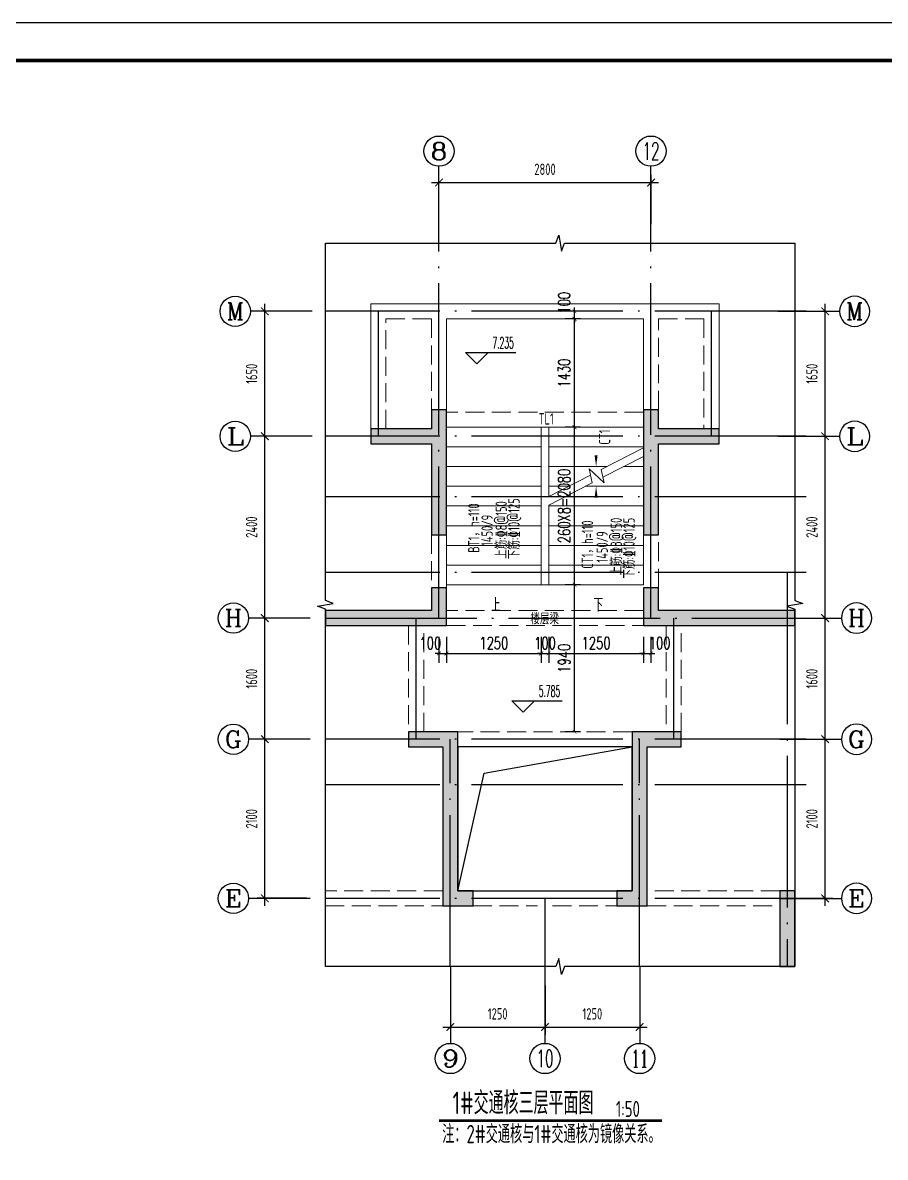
# Model space of a CAD drawing. Extents: x -668857 to 143095, y -247466 to 228182.
# Drawn here: x 13579 to 24970, y 211254 to 226233 of the extents above; entities that cross this region are included whole.
import ezdxf
from ezdxf.enums import TextEntityAlignment as Align

# ---------------------------------------------------------------- set-up
doc = ezdxf.new("R2010")
doc.units = 0
doc.header["$LTSCALE"] = 1000
doc.linetypes.add('DASH', pattern=[0.35, 0.25, -0.1])
doc.linetypes.add('DOTE', pattern=[2.42, 2, -0.2, 0.02, -0.2])
doc.layers.get('0').update_dxf_attribs({"linetype": 'CONTINUOUS'})
doc.layers.get('DEFPOINTS').update_dxf_attribs({"linetype": 'CONTINUOUS'})
for name, color, linetype in [('-TK', 7, 'CONTINUOUS'), ('A-AXIS_TEXT', 7, 'CONTINUOUS'), ('A-DOTE', 10, 'DOTE'), ('AXIS', 3, 'CONTINUOUS'), ('DIM_ELEV', 3, 'CONTINUOUS'), ('DIM_SYMB', 3, 'CONTINUOUS'), ('PUB_TEXT', 2, 'CONTINUOUS'), ('S-D洞口', 4, 'CONTINUOUS'), ('S-L主梁线', 4, 'DASH'), ('S-Q墙填充', 252, 'CONTINUOUS'), ('S-Q墙实线', 6, 'CONTINUOUS'), ('S-Y一般标注', 3, 'CONTINUOUS'), ('TEXT', 2, 'CONTINUOUS'), ('尺寸标注', 86, 'CONTINUOUS')]:
    doc.layers.add(name, color=color, linetype=linetype)
doc.layers.add('AXIS_TEXT', color=7, linetype='CONTINUOUS', lineweight=20)
doc.layers.add('STAIR', color=2, linetype='CONTINUOUS', lineweight=18)
doc.styles.add('_TCH_AXIS', font='COMPLEX', dxfattribs={"bigfont": 'GBCBIG'})
doc.styles.add('_TCH_DIM', font='SIMPLEX.shx', dxfattribs={"width": 0.7, "bigfont": 'GBCBIG.shx'})
doc.styles.add('_TCH_DIM_T3', font='SIMPLEX', dxfattribs={"width": 0.705882, "bigfont": 'GBCBIG'})
doc.styles.add('COMPLEX', font='COMPLEX')
doc.styles.add('TSSD_DIMENSION', font='Tssdeng.shx', dxfattribs={"width": 0.7, "bigfont": 'tssdchn.shx'})
doc.styles.add('TSSD_REIN', font='tssdeng.shx', dxfattribs={"width": 0.7, "height": 300, "bigfont": 'tssdchn.shx'})
doc.dimstyles.new('_TCH_ARCH&&50', dxfattribs={"dimtxt": 157.5, "dimasz": 50, "dimexe": 125, "dimexo": 150, "dimgap": 58.75, "dimtad": 1, "dimdec": 0, "dimzin": 0, "dimdsep": 46, "dimtxsty": '_TCH_DIM_T3', "dimblk": 'ARCHTICK', "dimcen": 0.09, "dimclrt": 7, "dimazin": 0, "dimtfac": 1, "dimtdec": 0, "dimtix": 1, "dimtmove": 2, "dimatfit": 3, "dimldrblk": 'ARCHTICK', "dimfxl": 0, "dimtolj": 1, "dimtzin": 0, "dimarcsym": 0})
doc.dimstyles.new('TSSD_100_100$0', dxfattribs={"dimtxt": 300, "dimasz": 80, "dimexe": 100, "dimexo": 250, "dimgap": 100, "dimtad": 1, "dimdec": 0, "dimzin": 0, "dimdsep": 46, "dimtxsty": 'TSSD_DIMENSION', "dimblk": 'ARCHTICK', "dimcen": 0, "dimdle": 100, "dimclrd": 3, "dimclre": 3, "dimclrt": 7, "dimadec": 0, "dimazin": 0, "dimtfac": 1, "dimtdec": 0, "dimtix": 1, "dimtmove": 2, "dimatfit": 3, "dimldrblk": 'ARCHTICK', "dimfxl": 0, "dimtolj": 1, "dimtzin": 0, "dimarcsym": 0})

# ---------------------------------------------------------------- blocks, each defined once
blk = doc.blocks.new('_ArchTick')
at = {"color": 0, "linetype": 'ByBlock', "const_width": 0.15}
blk.add_lwpolyline([(-0.5, -0.5), (0.5, 0.5)], dxfattribs=at)
blk = doc.blocks.new('*D327')
at = {"layer": 'DEFPOINTS', "color": 0}
for p in [(21776, 218273), (21876, 218273), (21876, 217906)]:
    blk.add_point(p, dxfattribs=at)
at = {"layer": '尺寸标注', "color": 0, "lineweight": -2}
for p, q in [((21776, 218123), (21776, 217781)), ((21876, 218123), (21876, 217781)), ((21776, 217906), (21726, 217906)), ((21776, 217906), (21876, 217906)), ((21876, 217906), (21926, 217906))]:
    blk.add_line(p, q, dxfattribs=at)
at = {"layer": '尺寸标注', "color": 0, "lineweight": -2, "xscale": 50, "yscale": 50, "zscale": 50}
blk.add_blockref('_ArchTick', (21776, 217906), dxfattribs=at)
at = {"layer": '尺寸标注', "color": 0, "lineweight": -2, "xscale": 50, "yscale": 50, "zscale": 50, "rotation": 180}
blk.add_blockref('_ArchTick', (21876, 217906), dxfattribs=at)
at = {"layer": '尺寸标注', "color": 7, "insert": (21990, 218043), "char_height": 157.5, "attachment_point": 5, "style": '_TCH_DIM_T3'}
blk.add_mtext('\\A1;100', dxfattribs=at)
blk = doc.blocks.new('*D328')
at = {"layer": 'DEFPOINTS', "color": 0}
for p in [(20526, 218273), (21776, 218273), (21776, 217906)]:
    blk.add_point(p, dxfattribs=at)
at = {"layer": '尺寸标注', "color": 0, "lineweight": -2}
for p, q in [((20526, 218123), (20526, 217781)), ((21776, 218123), (21776, 217781)), ((20526, 217906), (21776, 217906))]:
    blk.add_line(p, q, dxfattribs=at)
at = {"layer": '尺寸标注', "color": 0, "lineweight": -2, "xscale": 50, "yscale": 50, "zscale": 50, "rotation": 180}
blk.add_blockref('_ArchTick', (20526, 217906), dxfattribs=at)
at = {"layer": '尺寸标注', "color": 0, "lineweight": -2, "xscale": 50, "yscale": 50, "zscale": 50}
blk.add_blockref('_ArchTick', (21776, 217906), dxfattribs=at)
at = {"layer": '尺寸标注', "color": 7, "insert": (21151, 218043), "char_height": 157.5, "attachment_point": 5, "style": '_TCH_DIM_T3'}
blk.add_mtext('\\A1;1250', dxfattribs=at)
blk = doc.blocks.new('*D329')
at = {"layer": 'DEFPOINTS', "color": 0}
for p in [(20426, 218273), (20526, 218273), (20526, 217906)]:
    blk.add_point(p, dxfattribs=at)
at = {"layer": '尺寸标注', "color": 0, "lineweight": -2}
for p, q in [((20426, 218123), (20426, 217781)), ((20526, 218123), (20526, 217781)), ((20426, 217906), (20376, 217906)), ((20426, 217906), (20526, 217906)), ((20526, 217906), (20576, 217906))]:
    blk.add_line(p, q, dxfattribs=at)
at = {"layer": '尺寸标注', "color": 0, "lineweight": -2, "xscale": 50, "yscale": 50, "zscale": 50}
blk.add_blockref('_ArchTick', (20426, 217906), dxfattribs=at)
at = {"layer": '尺寸标注', "color": 0, "lineweight": -2, "xscale": 50, "yscale": 50, "zscale": 50, "rotation": 180}
blk.add_blockref('_ArchTick', (20526, 217906), dxfattribs=at)
at = {"layer": '尺寸标注', "color": 7, "insert": (20476, 218043), "char_height": 157.5, "attachment_point": 5, "style": '_TCH_DIM_T3'}
blk.add_mtext('\\A1;100', dxfattribs=at)
blk = doc.blocks.new('*D330')
at = {"layer": 'DEFPOINTS', "color": 0}
for p in [(19176, 218273), (20426, 218273), (20426, 217906)]:
    blk.add_point(p, dxfattribs=at)
at = {"layer": '尺寸标注', "color": 0, "lineweight": -2}
for p, q in [((19176, 218123), (19176, 217781)), ((20426, 218123), (20426, 217781)), ((19176, 217906), (20426, 217906))]:
    blk.add_line(p, q, dxfattribs=at)
at = {"layer": '尺寸标注', "color": 0, "lineweight": -2, "xscale": 50, "yscale": 50, "zscale": 50, "rotation": 180}
blk.add_blockref('_ArchTick', (19176, 217906), dxfattribs=at)
at = {"layer": '尺寸标注', "color": 0, "lineweight": -2, "xscale": 50, "yscale": 50, "zscale": 50}
blk.add_blockref('_ArchTick', (20426, 217906), dxfattribs=at)
at = {"layer": '尺寸标注', "color": 7, "insert": (19801, 218043), "char_height": 157.5, "attachment_point": 5, "style": '_TCH_DIM_T3'}
blk.add_mtext('\\A1;1250', dxfattribs=at)
blk = doc.blocks.new('*D331')
at = {"layer": 'DEFPOINTS', "color": 0}
for p in [(19076, 218273), (19176, 218273), (19176, 217906)]:
    blk.add_point(p, dxfattribs=at)
at = {"layer": '尺寸标注', "color": 0, "lineweight": -2}
for p, q in [((19076, 218123), (19076, 217781)), ((19176, 218123), (19176, 217781)), ((19076, 217906), (19026, 217906)), ((19076, 217906), (19176, 217906)), ((19176, 217906), (19226, 217906))]:
    blk.add_line(p, q, dxfattribs=at)
at = {"layer": '尺寸标注', "color": 0, "lineweight": -2, "xscale": 50, "yscale": 50, "zscale": 50}
blk.add_blockref('_ArchTick', (19076, 217906), dxfattribs=at)
at = {"layer": '尺寸标注', "color": 0, "lineweight": -2, "xscale": 50, "yscale": 50, "zscale": 50, "rotation": 180}
blk.add_blockref('_ArchTick', (19176, 217906), dxfattribs=at)
at = {"layer": '尺寸标注', "color": 7, "insert": (18962, 218043), "char_height": 157.5, "attachment_point": 5, "style": '_TCH_DIM_T3'}
blk.add_mtext('\\A1;100', dxfattribs=at)
blk = doc.blocks.new('*D332')
at = {"layer": 'DEFPOINTS', "color": 0}
for p in [(20866, 222423), (21095, 222423), (21095, 222323)]:
    blk.add_point(p, dxfattribs=at)
at = {"layer": '尺寸标注', "color": 0, "lineweight": -2}
for p, q in [((20866, 222423), (20866, 222473)), ((20945, 222423), (20741, 222423)), ((20945, 222323), (20741, 222323)), ((20866, 222323), (20866, 222423)), ((20866, 222323), (20866, 222273))]:
    blk.add_line(p, q, dxfattribs=at)
at = {"layer": '尺寸标注', "color": 0, "lineweight": -2, "xscale": 50, "yscale": 50, "zscale": 50}
for p, rotation in [((20866, 222423), 270), ((20866, 222323), 90)]:
    blk.add_blockref('_ArchTick', p, dxfattribs=dict(at, rotation=rotation))
at = {"layer": '尺寸标注', "color": 7, "insert": (20729, 222536), "char_height": 157.5, "attachment_point": 5, "rotation": 90, "style": '_TCH_DIM_T3'}
blk.add_mtext('\\A1;100', dxfattribs=at)
blk = doc.blocks.new('*D333')
at = {"layer": 'DEFPOINTS', "color": 0}
for p in [(20866, 222323), (21095, 222323), (21095, 220893)]:
    blk.add_point(p, dxfattribs=at)
at = {"layer": '尺寸标注', "color": 0, "lineweight": -2}
for p, q in [((20945, 222323), (20741, 222323)), ((20866, 220893), (20866, 222323)), ((20945, 220893), (20741, 220893))]:
    blk.add_line(p, q, dxfattribs=at)
at = {"layer": '尺寸标注', "color": 0, "lineweight": -2, "xscale": 50, "yscale": 50, "zscale": 50}
for p, rotation in [((20866, 222323), 90), ((20866, 220893), 270)]:
    blk.add_blockref('_ArchTick', p, dxfattribs=dict(at, rotation=rotation))
at = {"layer": '尺寸标注', "color": 7, "insert": (20729, 221608), "char_height": 157.5, "attachment_point": 5, "rotation": 90, "style": '_TCH_DIM_T3'}
blk.add_mtext('\\A1;1430', dxfattribs=at)
blk = doc.blocks.new('*D334')
at = {"layer": 'DEFPOINTS', "color": 0}
for p in [(20866, 220893), (21095, 220893), (21095, 218813)]:
    blk.add_point(p, dxfattribs=at)
at = {"layer": '尺寸标注', "color": 0, "lineweight": -2}
for p, q in [((20945, 220893), (20741, 220893)), ((20866, 218813), (20866, 220893)), ((20945, 218813), (20741, 218813))]:
    blk.add_line(p, q, dxfattribs=at)
at = {"layer": '尺寸标注', "color": 0, "lineweight": -2, "xscale": 50, "yscale": 50, "zscale": 50}
for p, rotation in [((20866, 220893), 90), ((20866, 218813), 270)]:
    blk.add_blockref('_ArchTick', p, dxfattribs=dict(at, rotation=rotation))
at = {"layer": '尺寸标注', "color": 7, "insert": (20729, 219853), "char_height": 157.5, "attachment_point": 5, "rotation": 90, "style": '_TCH_DIM_T3'}
blk.add_mtext('\\A1;260X8=2080', dxfattribs=at)
blk = doc.blocks.new('*D335')
at = {"layer": 'DEFPOINTS', "color": 0}
for p in [(20866, 218813), (21095, 218813), (21095, 216873)]:
    blk.add_point(p, dxfattribs=at)
at = {"layer": '尺寸标注', "color": 0, "lineweight": -2}
for p, q in [((20945, 218813), (20741, 218813)), ((20866, 216873), (20866, 218813)), ((20945, 216873), (20741, 216873))]:
    blk.add_line(p, q, dxfattribs=at)
at = {"layer": '尺寸标注', "color": 0, "lineweight": -2, "xscale": 50, "yscale": 50, "zscale": 50}
for p, rotation in [((20866, 218813), 90), ((20866, 216873), 270)]:
    blk.add_blockref('_ArchTick', p, dxfattribs=dict(at, rotation=rotation))
at = {"layer": '尺寸标注', "color": 7, "insert": (20729, 217843), "char_height": 157.5, "attachment_point": 5, "rotation": 90, "style": '_TCH_DIM_T3'}
blk.add_mtext('\\A1;1940', dxfattribs=at)
blk = doc.blocks.new('20210810.16290393')
at = {"layer": 'STAIR'}
for p, q in [((2600, 3510), (0, 3510)), ((0, 3510), (0, 2080)), ((2600, 2080), (2600, 3510)), ((0, 0), (0, 2080)), ((0, 2080), (1250, 2080)), ((0, 2080), (2600, 2080)), ((1250, 0), (1250, 2080)), ((1250, 0), (1250, 2080)), ((2600, 2080), (1350, 2080)), ((1350, 2080), (1350, 1165)), ((1350, 2080), (1350, 1165)), ((2600, 2080), (2600, 1807)), ((0, 1820), (1250, 1820)), ((2600, 1820), (1350, 1820)), ((2600, 1807), (2044, 1522)), ((2600, 1695), (2066, 1420)), ((2600, 1695), (2600, 0)), ((0, 1560), (1250, 1560)), ((2119, 1560), (1350, 1560)), ((2082, 1347), (1884, 1530)), ((1884, 1530), (1924, 1347)), ((2044, 1522), (2082, 1347)), ((2600, 1560), (2338, 1560)), ((1902, 1449), (1350, 1165)), ((0, 1300), (1250, 1300)), ((1924, 1347), (1350, 1053)), ((1612, 1300), (1350, 1300)), ((2600, 1300), (1831, 1300)), ((1350, 1053), (1350, 0)), ((1350, 1053), (1350, 0)), ((0, 1040), (1250, 1040)), ((2600, 1040), (1350, 1040)), ((0, 780), (1250, 780)), ((2600, 780), (1350, 780)), ((0, 520), (1250, 520)), ((2600, 520), (1350, 520)), ((0, 260), (1250, 260)), ((2600, 260), (1350, 260)), ((2600, 0), (0, 0))]:
    blk.add_line(p, q, dxfattribs=at)
blk = doc.blocks.new('A1')
blk.add_lwpolyline([(0, 59400), (0, 0), (84100, 0), (84100, 59400)], close=True)
at = {"const_width": 100}
blk.add_lwpolyline([(2500, 58400), (2500, 1000), (83100, 1000), (83100, 58400)], close=True, dxfattribs=at)
blk = doc.blocks.new('*D298')
at = {"layer": 'DEFPOINTS', "color": 0}
for p in [(547252, 151814), (544452, 151014), (547252, 151014)]:
    blk.add_point(p, dxfattribs=at)
at = {"layer": 'S-Y一般标注', "color": 0, "lineweight": -2}
for p, q in [((544452, 151264), (544452, 151914)), ((547252, 151264), (547252, 151914)), ((544352, 151814), (547352, 151814))]:
    blk.add_line(p, q, dxfattribs=at)
at = {"layer": 'S-Y一般标注', "color": 0, "lineweight": -2, "xscale": 100, "yscale": 100, "zscale": 100, "rotation": 180}
blk.add_blockref('_ArchTick', (544452, 151814), dxfattribs=at)
at = {"layer": 'S-Y一般标注', "color": 0, "lineweight": -2, "xscale": 100, "yscale": 100, "zscale": 100}
blk.add_blockref('_ArchTick', (547252, 151814), dxfattribs=at)
at = {"layer": 'S-Y一般标注', "color": 7, "insert": (545852, 151989), "char_height": 150, "attachment_point": 5, "style": 'TSSD_DIMENSION'}
blk.add_mtext('\\A1;2800', dxfattribs=at)
blk = doc.blocks.new('ArchTick')
at = {"color": 0, "linetype": 'ByBlock', "lineweight": -2, "const_width": 0.075}
blk.add_lwpolyline([(-0.25, -0.25), (0.25, 0.25)], dxfattribs=at)
blk = doc.blocks.new('*D299')
at = {"layer": 'DEFPOINTS', "color": 0}
for p in [(542152, 144464), (542952, 144464), (542952, 142364)]:
    blk.add_point(p, dxfattribs=at)
at = {"layer": 'S-Y一般标注', "color": 0, "lineweight": -2}
for p, q in [((542152, 142264), (542152, 144564)), ((542702, 144464), (542052, 144464)), ((542702, 142364), (542052, 142364))]:
    blk.add_line(p, q, dxfattribs=at)
at = {"layer": 'S-Y一般标注', "color": 0, "lineweight": -2, "xscale": 100, "yscale": 100, "zscale": 100}
for p, rotation in [((542152, 144464), 90), ((542152, 142364), 270)]:
    blk.add_blockref('_ArchTick', p, dxfattribs=dict(at, rotation=rotation))
at = {"layer": 'S-Y一般标注', "color": 7, "insert": (541977, 143414), "char_height": 150, "attachment_point": 5, "rotation": 90, "style": 'TSSD_DIMENSION'}
blk.add_mtext('\\A1;2100', dxfattribs=at)
blk = doc.blocks.new('*D300')
at = {"layer": 'DEFPOINTS', "color": 0}
for p in [(542152, 146064), (542952, 146064), (542952, 144464)]:
    blk.add_point(p, dxfattribs=at)
at = {"layer": 'S-Y一般标注', "color": 0, "lineweight": -2}
for p, q in [((542702, 146064), (542052, 146064)), ((542152, 144364), (542152, 146164)), ((542702, 144464), (542052, 144464))]:
    blk.add_line(p, q, dxfattribs=at)
at = {"layer": 'S-Y一般标注', "color": 0, "lineweight": -2, "xscale": 100, "yscale": 100, "zscale": 100}
for p, rotation in [((542152, 146064), 90), ((542152, 144464), 270)]:
    blk.add_blockref('_ArchTick', p, dxfattribs=dict(at, rotation=rotation))
at = {"layer": 'S-Y一般标注', "color": 7, "insert": (541977, 145264), "char_height": 150, "attachment_point": 5, "rotation": 90, "style": 'TSSD_DIMENSION'}
blk.add_mtext('\\A1;1600', dxfattribs=at)
blk = doc.blocks.new('*D301')
at = {"layer": 'DEFPOINTS', "color": 0}
for p in [(542152, 148464), (542952, 148464), (542952, 146064)]:
    blk.add_point(p, dxfattribs=at)
at = {"layer": 'S-Y一般标注', "color": 0, "lineweight": -2}
for p, q in [((542702, 148464), (542052, 148464)), ((542152, 145964), (542152, 148564)), ((542702, 146064), (542052, 146064))]:
    blk.add_line(p, q, dxfattribs=at)
at = {"layer": 'S-Y一般标注', "color": 0, "lineweight": -2, "xscale": 100, "yscale": 100, "zscale": 100}
for p, rotation in [((542152, 148464), 90), ((542152, 146064), 270)]:
    blk.add_blockref('_ArchTick', p, dxfattribs=dict(at, rotation=rotation))
at = {"layer": 'S-Y一般标注', "color": 7, "insert": (541977, 147264), "char_height": 150, "attachment_point": 5, "rotation": 90, "style": 'TSSD_DIMENSION'}
blk.add_mtext('\\A1;2400', dxfattribs=at)
blk = doc.blocks.new('*D302')
at = {"layer": 'DEFPOINTS', "color": 0}
for p in [(544602, 141464), (545852, 141464), (545852, 140664)]:
    blk.add_point(p, dxfattribs=at)
at = {"layer": 'S-Y一般标注', "color": 0, "lineweight": -2}
for p, q in [((544602, 141214), (544602, 140564)), ((545852, 141214), (545852, 140564)), ((544502, 140664), (545952, 140664))]:
    blk.add_line(p, q, dxfattribs=at)
at = {"layer": 'S-Y一般标注', "color": 0, "lineweight": -2, "xscale": 100, "yscale": 100, "zscale": 100, "rotation": 180}
blk.add_blockref('_ArchTick', (544602, 140664), dxfattribs=at)
at = {"layer": 'S-Y一般标注', "color": 0, "lineweight": -2, "xscale": 100, "yscale": 100, "zscale": 100}
blk.add_blockref('_ArchTick', (545852, 140664), dxfattribs=at)
at = {"layer": 'S-Y一般标注', "color": 7, "insert": (545227, 140839), "char_height": 150, "attachment_point": 5, "style": 'TSSD_DIMENSION'}
blk.add_mtext('\\A1;1250', dxfattribs=at)
blk = doc.blocks.new('*D303')
at = {"layer": 'DEFPOINTS', "color": 0}
for p in [(542152, 150114), (542952, 150114), (542952, 148464)]:
    blk.add_point(p, dxfattribs=at)
at = {"layer": 'S-Y一般标注', "color": 0, "lineweight": -2}
for p, q in [((542702, 150114), (542052, 150114)), ((542152, 148364), (542152, 150214)), ((542702, 148464), (542052, 148464))]:
    blk.add_line(p, q, dxfattribs=at)
at = {"layer": 'S-Y一般标注', "color": 0, "lineweight": -2, "xscale": 100, "yscale": 100, "zscale": 100}
for p, rotation in [((542152, 150114), 90), ((542152, 148464), 270)]:
    blk.add_blockref('_ArchTick', p, dxfattribs=dict(at, rotation=rotation))
at = {"layer": 'S-Y一般标注', "color": 7, "insert": (541977, 149289), "char_height": 150, "attachment_point": 5, "rotation": 90, "style": 'TSSD_DIMENSION'}
blk.add_mtext('\\A1;1650', dxfattribs=at)
blk = doc.blocks.new('*D304')
at = {"layer": 'DEFPOINTS', "color": 0}
for p in [(545852, 141464), (547102, 141464), (547102, 140664)]:
    blk.add_point(p, dxfattribs=at)
at = {"layer": 'S-Y一般标注', "color": 0, "lineweight": -2}
for p, q in [((545852, 141214), (545852, 140564)), ((547102, 141214), (547102, 140564)), ((545752, 140664), (547202, 140664))]:
    blk.add_line(p, q, dxfattribs=at)
at = {"layer": 'S-Y一般标注', "color": 0, "lineweight": -2, "xscale": 100, "yscale": 100, "zscale": 100, "rotation": 180}
blk.add_blockref('_ArchTick', (545852, 140664), dxfattribs=at)
at = {"layer": 'S-Y一般标注', "color": 0, "lineweight": -2, "xscale": 100, "yscale": 100, "zscale": 100}
blk.add_blockref('_ArchTick', (547102, 140664), dxfattribs=at)
at = {"layer": 'S-Y一般标注', "color": 7, "insert": (546477, 140839), "char_height": 150, "attachment_point": 5, "style": 'TSSD_DIMENSION'}
blk.add_mtext('\\A1;1250', dxfattribs=at)
blk = doc.blocks.new('_AXISO')
blk.add_circle((0, 0), 0.5)
at = {"layer": 'A-AXIS_TEXT', "style": 'COMPLEX', "width": 1.041667}
blk.add_attdef('A', text='', height=0.56, dxfattribs=at).set_placement((-0.25, -0.28), (0.25, -0.28), align=Align.FIT)
blk = doc.blocks.new('*D306')
at = {"layer": 'DEFPOINTS', "color": 0}
for p in [(548751, 144464), (549551, 144464), (548751, 142364)]:
    blk.add_point(p, dxfattribs=at)
at = {"layer": 'S-Y一般标注', "color": 0, "lineweight": -2}
for p, q in [((549551, 142264), (549551, 144564)), ((549001, 144464), (549651, 144464)), ((549001, 142364), (549651, 142364))]:
    blk.add_line(p, q, dxfattribs=at)
at = {"layer": 'S-Y一般标注', "color": 0, "lineweight": -2, "xscale": 100, "yscale": 100, "zscale": 100}
for p, rotation in [((549551, 144464), 90), ((549551, 142364), 270)]:
    blk.add_blockref('_ArchTick', p, dxfattribs=dict(at, rotation=rotation))
at = {"layer": 'S-Y一般标注', "color": 7, "insert": (549376, 143414), "char_height": 150, "attachment_point": 5, "rotation": 90, "style": 'TSSD_DIMENSION'}
blk.add_mtext('\\A1;2100', dxfattribs=at)
blk = doc.blocks.new('*D307')
at = {"layer": 'DEFPOINTS', "color": 0}
for p in [(548751, 146064), (549551, 146064), (548751, 144464)]:
    blk.add_point(p, dxfattribs=at)
at = {"layer": 'S-Y一般标注', "color": 0, "lineweight": -2}
for p, q in [((549001, 146064), (549651, 146064)), ((549551, 144364), (549551, 146164)), ((549001, 144464), (549651, 144464))]:
    blk.add_line(p, q, dxfattribs=at)
at = {"layer": 'S-Y一般标注', "color": 0, "lineweight": -2, "xscale": 100, "yscale": 100, "zscale": 100}
for p, rotation in [((549551, 146064), 90), ((549551, 144464), 270)]:
    blk.add_blockref('_ArchTick', p, dxfattribs=dict(at, rotation=rotation))
at = {"layer": 'S-Y一般标注', "color": 7, "insert": (549376, 145264), "char_height": 150, "attachment_point": 5, "rotation": 90, "style": 'TSSD_DIMENSION'}
blk.add_mtext('\\A1;1600', dxfattribs=at)
blk = doc.blocks.new('*D308')
at = {"layer": 'DEFPOINTS', "color": 0}
for p in [(548751, 148464), (549551, 148464), (548751, 146064)]:
    blk.add_point(p, dxfattribs=at)
at = {"layer": 'S-Y一般标注', "color": 0, "lineweight": -2}
for p, q in [((549001, 148464), (549651, 148464)), ((549551, 145964), (549551, 148564)), ((549001, 146064), (549651, 146064))]:
    blk.add_line(p, q, dxfattribs=at)
at = {"layer": 'S-Y一般标注', "color": 0, "lineweight": -2, "xscale": 100, "yscale": 100, "zscale": 100}
for p, rotation in [((549551, 148464), 90), ((549551, 146064), 270)]:
    blk.add_blockref('_ArchTick', p, dxfattribs=dict(at, rotation=rotation))
at = {"layer": 'S-Y一般标注', "color": 7, "insert": (549376, 147264), "char_height": 150, "attachment_point": 5, "rotation": 90, "style": 'TSSD_DIMENSION'}
blk.add_mtext('\\A1;2400', dxfattribs=at)
blk = doc.blocks.new('*D305')
at = {"layer": 'DEFPOINTS', "color": 0}
for p in [(548751, 150114), (549551, 150114), (548751, 148464)]:
    blk.add_point(p, dxfattribs=at)
at = {"layer": 'S-Y一般标注', "color": 0, "lineweight": -2}
for p, q in [((549001, 150114), (549651, 150114)), ((549551, 148364), (549551, 150214)), ((549001, 148464), (549651, 148464))]:
    blk.add_line(p, q, dxfattribs=at)
at = {"layer": 'S-Y一般标注', "color": 0, "lineweight": -2, "xscale": 100, "yscale": 100, "zscale": 100}
for p, rotation in [((549551, 150114), 90), ((549551, 148464), 270)]:
    blk.add_blockref('_ArchTick', p, dxfattribs=dict(at, rotation=rotation))
at = {"layer": 'S-Y一般标注', "color": 7, "insert": (549376, 149289), "char_height": 150, "attachment_point": 5, "rotation": 90, "style": 'TSSD_DIMENSION'}
blk.add_mtext('\\A1;1650', dxfattribs=at)
blk = doc.blocks.new('20210810.17493656')
at = {"layer": 'AXIS'}
for p, q in [((2914.6, 10964.4), (2914.6, 11979)), ((5714.6, 10964.4), (5714.6, 11979)), ((1239.6, 10064.4), (425, 10064.4)), ((7389, 10064.4), (8203.6, 10064.4)), ((1239.6, 8414.4), (425, 8414.4)), ((7389, 8414.4), (8203.6, 8414.4)), ((1214.6, 6014.6), (400, 6014.6)), ((7414, 6014.6), (8228.6, 6014.6)), ((1214.6, 4414.4), (400, 4414.4)), ((7414, 4414.4), (8228.6, 4414.4)), ((1214.6, 2314.4), (400, 2314.4)), ((7414, 2314.4), (8228.6, 2314.4)), ((3065.1, 1414.6), (3065.1, 400)), ((4314.6, 1414.6), (4314.6, 400)), ((5565.1, 1414.6), (5565.1, 400))]:
    blk.add_line(p, q, dxfattribs=at)
ref = blk.add_blockref('_AXISO', (2914.6, 12179), dxfattribs=dict(at, xscale=400, yscale=400, zscale=400))
ref.add_attrib('A', '8', dxfattribs={"layer": 'AXIS_TEXT', "height": 226.3, "style": '_TCH_AXIS', "width": 1.5}).set_placement((2801.5, 12065.8), (3027.8, 12065.8), align=Align.FIT)
ref = blk.add_blockref('_AXISO', (5714.6, 12179), dxfattribs=dict(at, xscale=400, yscale=400, zscale=400))
ref.add_attrib('A', '12', dxfattribs={"layer": 'AXIS_TEXT', "height": 226.27, "style": '_TCH_AXIS', "width": 0.724138}).set_placement((5601.5, 12065.8), (5827.8, 12065.8), align=Align.FIT)
ref = blk.add_blockref('_AXISO', (225, 10064.4), dxfattribs=dict(at, xscale=400, yscale=400, zscale=400))
ref.add_attrib('A', 'M', dxfattribs={"layer": 'AXIS_TEXT', "height": 226.3, "style": '_TCH_AXIS'}).set_placement((111.9, 9951.2), (338.1, 9951.2), align=Align.FIT)
ref = blk.add_blockref('_AXISO', (8403.6, 10064.4), dxfattribs=dict(at, xscale=-400, yscale=400, zscale=400))
ref.add_attrib('A', 'M', dxfattribs={"layer": 'AXIS_TEXT', "height": 226.3, "style": '_TCH_AXIS'}).set_placement((8290.4, 9951.2), (8516.7, 9951.2), align=Align.FIT)
ref = blk.add_blockref('_AXISO', (225, 8414.4), dxfattribs=dict(at, xscale=400, yscale=400, zscale=400))
ref.add_attrib('A', 'L', dxfattribs={"layer": 'AXIS_TEXT', "height": 226.3, "style": '_TCH_AXIS', "width": 1.4}).set_placement((111.9, 8301.2), (338.1, 8301.2), align=Align.FIT)
ref = blk.add_blockref('_AXISO', (8403.6, 8414.4), dxfattribs=dict(at, xscale=-400, yscale=400, zscale=400))
ref.add_attrib('A', 'L', dxfattribs={"layer": 'AXIS_TEXT', "height": 226.3, "style": '_TCH_AXIS', "width": 1.4}).set_placement((8290.4, 8301.2), (8516.7, 8301.2), align=Align.FIT)
ref = blk.add_blockref('_AXISO', (200, 6014.6), dxfattribs=dict(at, xscale=400, yscale=400, zscale=400))
ref.add_attrib('A', 'H', dxfattribs={"layer": 'AXIS_TEXT', "height": 226.3, "style": '_TCH_AXIS', "width": 1.05}).set_placement((86.9, 5901.5), (313.1, 5901.5), align=Align.FIT)
ref = blk.add_blockref('_AXISO', (8428.6, 6014.6), dxfattribs=dict(at, xscale=-400, yscale=400, zscale=400))
ref.add_attrib('A', 'H', dxfattribs={"layer": 'AXIS_TEXT', "height": 226.3, "style": '_TCH_AXIS', "width": 1.05}).set_placement((8315.4, 5901.5), (8541.7, 5901.5), align=Align.FIT)
ref = blk.add_blockref('_AXISO', (200, 4414.4), dxfattribs=dict(at, xscale=400, yscale=400, zscale=400))
ref.add_attrib('A', 'G', dxfattribs={"layer": 'AXIS_TEXT', "height": 226.3, "style": '_TCH_AXIS', "width": 1.166667}).set_placement((86.9, 4301.2), (313.1, 4301.2), align=Align.FIT)
ref = blk.add_blockref('_AXISO', (8428.6, 4414.4), dxfattribs=dict(at, xscale=-400, yscale=400, zscale=400))
ref.add_attrib('A', 'G', dxfattribs={"layer": 'AXIS_TEXT', "height": 226.3, "style": '_TCH_AXIS', "width": 1.166667}).set_placement((8315.4, 4301.2), (8541.7, 4301.2), align=Align.FIT)
ref = blk.add_blockref('_AXISO', (200, 2314.4), dxfattribs=dict(at, xscale=400, yscale=400, zscale=400))
ref.add_attrib('A', 'E', dxfattribs={"layer": 'AXIS_TEXT', "height": 226.3, "style": '_TCH_AXIS', "width": 1.3125}).set_placement((86.9, 2201.2), (313.1, 2201.2), align=Align.FIT)
ref = blk.add_blockref('_AXISO', (8428.6, 2314.4), dxfattribs=dict(at, xscale=-400, yscale=400, zscale=400))
ref.add_attrib('A', 'E', dxfattribs={"layer": 'AXIS_TEXT', "height": 226.3, "style": '_TCH_AXIS', "width": 1.3125}).set_placement((8315.4, 2201.2), (8541.7, 2201.2), align=Align.FIT)
ref = blk.add_blockref('_AXISO', (3065.1, 200), dxfattribs=dict(at, xscale=400, yscale=400, zscale=400))
ref.add_attrib('A', '9', dxfattribs={"layer": 'AXIS_TEXT', "height": 226.3, "style": '_TCH_AXIS', "width": 1.5}).set_placement((2952, 86.9), (3178.2, 86.9), align=Align.FIT)
ref = blk.add_blockref('_AXISO', (4314.6, 200), dxfattribs=dict(at, xscale=400, yscale=400, zscale=400))
ref.add_attrib('A', '10', dxfattribs={"layer": 'AXIS_TEXT', "height": 226.27, "style": '_TCH_AXIS', "width": 0.724138}).set_placement((4201.5, 86.9), (4427.8, 86.9), align=Align.FIT)
ref = blk.add_blockref('_AXISO', (5565.1, 200), dxfattribs=dict(at, xscale=400, yscale=400, zscale=400))
ref.add_attrib('A', '11', dxfattribs={"layer": 'AXIS_TEXT', "height": 226.27, "style": '_TCH_AXIS', "width": 0.875}).set_placement((5452, 86.9), (5678.2, 86.9), align=Align.FIT)
at = {"layer": 'S-Y一般标注'}
for base, p1, p2, picture, middle in [((5714.6, 11764.4), (2914.6, 10964.4), (5714.6, 10964.4), '*D298', (4314.6, 11939.4)), ((4314.6, 614.6), (3064.6, 1414.6), (4314.6, 1414.6), '*D302', (3689.6, 789.6)), ((5564.6, 614.6), (4314.6, 1414.6), (5564.6, 1414.6), '*D304', (4939.6, 789.6))]:
    dim = blk.add_linear_dim(base=base, p1=p1, p2=p2, dimstyle='TSSD_100_100$0', override={"dimtxt": 150, "dimtxsty": 'TSSD_DIMENSION', "dimldrblk": 'ArchTick'}, dxfattribs=at)
    dim.commit()
    dim.dimension.update_dxf_attribs({"geometry": picture, "text_midpoint": middle, "insert": (-541537, -140049.3)})
for base, p1, p2, picture, middle in [((614.6, 10064.4), (1414.6, 8414.4), (1414.6, 10064.4), '*D303', (439.6, 9239.4)), ((8014, 10064.4), (7214, 8414.4), (7214, 10064.4), '*D305', (7839, 9239.4)), ((614.6, 8414.4), (1414.6, 6014.6), (1414.6, 8414.4), '*D301', (439.6, 7214.5)), ((8014, 8414.4), (7214, 6014.6), (7214, 8414.4), '*D308', (7839, 7214.5)), ((614.6, 6014.6), (1414.6, 4414.4), (1414.6, 6014.6), '*D300', (439.6, 5214.5)), ((8014, 6014.6), (7214, 4414.4), (7214, 6014.6), '*D307', (7839, 5214.5)), ((614.6, 4414.4), (1414.6, 2314.4), (1414.6, 4414.4), '*D299', (439.6, 3364.4)), ((8014, 4414.4), (7214, 2314.4), (7214, 4414.4), '*D306', (7839, 3364.4))]:
    dim = blk.add_linear_dim(base=base, p1=p1, p2=p2, angle=90, dimstyle='TSSD_100_100$0', override={"dimtxt": 150, "dimtxsty": 'TSSD_DIMENSION', "dimldrblk": 'ArchTick'}, dxfattribs=at)
    dim.commit()
    dim.dimension.update_dxf_attribs({"geometry": picture, "text_midpoint": middle, "insert": (-541537, -140049.3)})

msp = doc.modelspace()

# ---------------------------------------------------------------- hatches: boundary and pattern name
at = {"layer": 'S-Q墙填充'}
h = msp.add_hatch(color=252, dxfattribs=at)
h.dxf.hatch_style = 1
h.paths.add_polyline_path([(19176.02, 220772.55), (19176.02, 221122.55), (18976.02, 221122.55), (18976.02, 220872.55), (18175.9, 220872.55), (18175.9, 220672.55), (18976.02, 220672.55), (18976.02, 219472.55), (19176.02, 219472.55)])
h = msp.add_hatch(color=252, dxfattribs=at)
h.dxf.hatch_style = 1
h.paths.add_polyline_path([(21776.02, 220772.55), (21776.02, 219472.55), (21976.02, 219472.55), (21976.02, 220672.55), (22775.63, 220672.55), (22775.63, 220872.55), (21976.02, 220872.55), (21976.02, 221122.55), (21776.02, 221122.55)])
h = msp.add_hatch(color=252, dxfattribs=at)
h.dxf.hatch_style = 1
h.paths.add_polyline_path([(19176.02, 218272.82), (19176.02, 218772.82), (18976.02, 218772.82), (18976.02, 218472.82), (18775.95, 218472.82), (17576.02, 218472.82), (17576.02, 218272.82), (18775.95, 218272.82)])
h = msp.add_hatch(color=252, dxfattribs=at)
h.dxf.hatch_style = 1
h.paths.add_polyline_path([(21976.02, 218472.82), (21976.02, 218772.82), (21776.02, 218772.82), (21776.02, 218272.82), (22175.9, 218272.82), (23776.02, 218272.82), (23776.02, 218472.82), (22175.9, 218472.82)])
h = msp.add_hatch(color=252, dxfattribs=at)
h.dxf.hatch_style = 1
h.paths.add_polyline_path([(19326.02, 216872.55), (18675.95, 216872.55), (18675.95, 216672.55), (19126.02, 216672.55), (19126.02, 214572.55), (19526.02, 214572.55), (19526.02, 214772.55), (19326.02, 214772.55)])
h = msp.add_hatch(color=252, dxfattribs=at)
h.dxf.hatch_style = 1
h.paths.add_polyline_path([(21626.02, 214772.55), (21426.02, 214772.55), (21426.02, 214572.55), (21826.02, 214572.55), (21826.02, 216672.55), (22275.9, 216672.55), (22275.9, 216872.55), (21626.02, 216872.55)])
h = msp.add_hatch(color=252, dxfattribs=at)
h.dxf.hatch_style = 1
h.paths.add_polyline_path([(23776.02, 213772.81), (23776.01, 214772.55), (23576.01, 214772.55), (23576.02, 213772.81)])

# ---------------------------------------------------------------- linework, layer by layer
at = {"layer": 'A-DOTE'}
for p, q in [((19076.02, 218372.82), (19076.02, 223322.55)), ((21876.02, 218372.82), (21876.02, 223322.55)), ((23926.03, 222422.55), (17576.02, 222422.55)), ((18276.02, 220772.55), (18276.02, 222422.55)), ((22676.02, 220772.55), (22676.02, 222422.55)), ((23926.03, 220772.55), (17576.02, 220772.55)), ((23926.03, 219972.55), (17576.02, 219972.55)), ((23926.03, 218972.55), (17576.02, 218972.55)), ((23675.8, 218972.55), (23676.02, 213772.81)), ((17576.02, 218372.82), (23926.03, 218372.82)), ((18776.02, 216772.55), (18776.02, 218372.55)), ((22176.02, 216772.55), (22176.02, 218372.55)), ((23926.03, 216772.55), (17576.02, 216772.55)), ((19226.02, 213772.81), (19226.02, 216772.55)), ((21726.02, 213772.82), (21726.02, 216772.55)), ((23926.03, 216172.55), (17576.02, 216172.55)), ((23926.03, 214672.55), (17576.02, 214672.55)), ((20476.02, 214672.55), (20476.02, 213772.81))]:
    msp.add_line(p, q, dxfattribs=at)
at = {"layer": 'DIM_ELEV', "color": 6}
for p, q in [((19575.63, 221730.42), (19425.63, 221880.42)), ((19425.63, 221880.42), (20090.55, 221880.42)), ((19575.63, 221730.42), (19725.63, 221880.42)), ((20188.25, 217131.51), (20038.25, 217281.51)), ((20038.25, 217281.51), (20703.17, 217281.51)), ((20188.25, 217131.51), (20038.25, 217281.51)), ((20038.25, 217281.51), (20703.17, 217281.51)), ((20188.25, 217131.51), (20338.25, 217281.51)), ((20188.25, 217131.51), (20338.25, 217281.51))]:
    msp.add_line(p, q, dxfattribs=at)
at = {"layer": 'DIM_SYMB'}
for points in [[(17576.02, 223322.55), (20619.77, 223322.55), (20657.98, 223427.55), (20695.01, 223217.55), (20732.27, 223322.55), (23776.02, 223322.55)], [(17576.02, 213772.55), (17576.02, 218491.3), (17471.02, 218529.52), (17681.02, 218566.54), (17576.02, 218603.8), (17576.02, 223322.55)], [(23776.02, 223322.55), (23776.02, 218603.8), (23881.02, 218565.58), (23671.02, 218528.55), (23776.02, 218491.3), (23776.02, 213772.55)], [(23776.02, 213772.55), (20732.27, 213772.55), (20694.05, 213667.55), (20657.02, 213877.55), (20619.77, 213772.55), (17576.02, 213772.55)]]:
    msp.add_lwpolyline(points, dxfattribs=at)
for points in [[(19801.02, 218682.55, 0, 0, 0), (19801.02, 221607.55, 0, 0, 0), (21151.02, 221607.55, 0, 0, 0), (21151.02, 220372.55, 0, 40, 0), (21151.02, 220522.55, 0, 0, 0)], [(21151.02, 218682.55, 0, 0, 0), (21151.02, 220112.55, 0, 40, 0), (21151.02, 219962.55, 0, 0, 0)]]:
    msp.add_lwpolyline(points, format="xyseb", dxfattribs=at)
at = {"layer": 'DIM_SYMB', "const_width": 35}
msp.add_lwpolyline([(19076.1, 211737.74), (22020.83, 211737.74)], dxfattribs=at)
at = {"layer": 'S-D洞口', "color": 5}
msp.add_lwpolyline([(19326.02, 214772.55), (21626.02, 214772.55), (21626.02, 216672.55), (19326.02, 216672.55), (19326.02, 214772.55), (19672.85, 216325.72), (21626.02, 216672.55)], dxfattribs=at)
msp.add_lwpolyline([(19326.02, 214772.55), (21626.02, 214772.55), (21626.02, 216672.55), (19326.02, 216672.55), (19326.02, 214772.55), (19672.85, 216325.72), (21626.02, 216672.55)], dxfattribs=at)
at = {"layer": 'S-L主梁线', "linetype": 'ByBlock', "lineweight": 18}
for p, q in [((18175.6, 222522.55), (18175.9, 220872.55)), ((22775.8, 222522.55), (18175.6, 222522.55)), ((22775.63, 220872.55), (22775.8, 222522.55)), ((19326.02, 216672.55), (21626.02, 216672.55)), ((20476.03, 214772.55), (19526.02, 214772.55)), ((21426.02, 214772.55), (20476.03, 214772.55))]:
    msp.add_line(p, q, dxfattribs=at)
at = {"layer": 'S-L主梁线', "linetype": 'DASH', "lineweight": 18}
for p, q in [((18375.73, 222322.45), (18976.02, 222322.53)), ((18375.88, 220872.55), (18375.73, 222322.45)), ((18976.02, 222322.53), (18976.02, 221122.55)), ((19176.02, 221122.55), (19176.02, 222322.55)), ((19176.02, 222322.55), (21775.53, 222322.55)), ((21775.53, 222322.55), (21775.98, 221122.55)), ((21976.02, 221122.55), (21975.35, 222322.55)), ((21975.53, 222322.55), (22576, 222322.55)), ((22575.78, 222322.55), (22575.64, 220872.55)), ((21775.98, 221092.55), (19176.02, 221092.55)), ((19176.02, 220892.55), (21776.02, 220892.55)), ((18976.02, 219472.55), (18976.02, 218772.82)), ((19176.02, 218772.82), (19176.02, 219472.55)), ((21776.02, 219472.55), (21776.02, 218772.82)), ((21976.02, 218772.82), (21976.02, 219472.55)), ((21776.02, 218472.82), (19176.02, 218472.82)), ((18675.95, 218272.82), (18675.95, 216872.55)), ((18875.95, 216872.55), (18875.95, 218272.82)), ((19176.02, 218272.82), (21776.02, 218272.82)), ((22075.9, 218272.82), (22075.9, 216872.55)), ((22275.9, 216872.55), (22275.9, 218272.82)), ((21626.02, 216872.55), (19326.02, 216872.55)), ((19126.02, 214772.55), (17576.02, 214772.55)), ((23576.01, 214772.55), (21826.02, 214772.55)), ((17576.02, 214572.55), (19126.02, 214572.55)), ((19526.02, 214572.55), (20376.03, 214572.55)), ((20576.03, 214572.55), (21426.02, 214572.55)), ((21826.02, 214572.55), (23576.01, 214572.55))]:
    msp.add_line(p, q, dxfattribs=at)
at = {"layer": 'S-Q墙实线'}
msp.add_lwpolyline([(19176.02, 220772.55), (19176.02, 221122.55), (18976.02, 221122.55), (18976.02, 220872.55), (18175.9, 220872.55), (18175.9, 220672.55), (18976.02, 220672.55), (18976.02, 219472.55), (19176.02, 219472.55), (19176.02, 220772.55)], dxfattribs=at)
for points in [[(21776.02, 220772.55), (21776.02, 219472.55), (21976.02, 219472.55), (21976.02, 220672.55), (22775.63, 220672.55), (22775.63, 220872.55), (21976.02, 220872.55), (21976.02, 221122.55), (21776.02, 221122.55)], [(19176.02, 218272.82), (19176.02, 218772.82), (18976.02, 218772.82), (18976.02, 218472.82), (18775.95, 218472.82), (17576.02, 218472.82), (17576.02, 218272.82), (18775.95, 218272.82)], [(21976.02, 218472.82), (21976.02, 218772.82), (21776.02, 218772.82), (21776.02, 218272.82), (22175.9, 218272.82), (23776.02, 218272.82), (23776.02, 218472.82), (22175.9, 218472.82)], [(19326.02, 216872.55), (18675.95, 216872.55), (18675.95, 216672.55), (19126.02, 216672.55), (19126.02, 216172.55), (19126.02, 214572.55), (19526.02, 214572.55), (19526.02, 214772.55), (19326.02, 214772.55), (19326.02, 216172.55)], [(21826.02, 214572.55), (21826.02, 216172.55), (21826.02, 216672.55), (22275.9, 216672.55), (22275.9, 216872.55), (21626.02, 216872.55), (21626.02, 216172.55), (21626.02, 214772.55), (21426.02, 214772.55), (21426.02, 214572.55)], [(23776.02, 213772.81), (23776.01, 214772.55), (23576.01, 214772.55), (23576.02, 213772.81)]]:
    msp.add_lwpolyline(points, close=True, dxfattribs=at)

# ---------------------------------------------------------------- block references
at = {"layer": '-TK', "xscale": 0.5, "yscale": 0.5, "zscale": 0.5}
msp.add_blockref('A1', (-10456.57, 196533.15), dxfattribs=at)
at = {"layer": 'S-Y一般标注'}
msp.add_blockref('20210810.17493656', (16161.41, 212358.18), dxfattribs=at)
at = {"layer": 'STAIR'}
msp.add_blockref('20210810.16290393', (19176.02, 218812.55), dxfattribs=at)

# ---------------------------------------------------------------- texts
at = {"layer": 'PUB_TEXT', "color": 6, "style": '_TCH_DIM', "width": 0.494118}
for s, p in [('7.235', (19781.55, 221932.92)), ('5.785', (20394.17, 217334.01))]:
    msp.add_text(s, height=148.75, dxfattribs=at).set_placement(p)
at = {"layer": 'PUB_TEXT', "width": 0.7}
for s, height, style, p in [('上', 178.72, '_TCH_DIM', (19764.53, 218457.5)), ('下', 178.72, '_TCH_DIM', (21117.79, 218457.5)), ('1#交通核三层平面图', 297.5, 'TSSD_REIN', (19256.02, 211822.89)), ('1:50', 212.5, 'TSSD_REIN', (21412.25, 211785.99))]:
    msp.add_text(s, height=height, dxfattribs=dict(at, style=style)).set_placement(p)
at = {"layer": 'PUB_TEXT', "color": 1, "style": 'TSSD_REIN', "width": 0.7}
msp.add_text('注：2#交通核与1#交通核为镜像关系。', height=241.1348, dxfattribs=at).set_placement((19118.9, 211439.44))
at = {"layer": 'TEXT', "color": 230, "style": 'TSSD_REIN', "width": 0.7}
for s, p in [('TL1', (20492.12, 220928.2)), ('楼层梁', (20472.2, 218289.35))]:
    msp.add_text(s, height=150, dxfattribs=at).set_placement(p, align=Align.CENTER)
for s, p in [('CT1', (21337.89, 220762.67)), ('BT1，h=110', (19611.2, 219561.58)), ('1450/9', (19786.87, 219530.69)), ('CT1，h=110', (21111, 219343.15)), ('1450/9', (21306.55, 219312.27))]:
    msp.add_text(s, height=150, rotation=90, dxfattribs=at).set_placement(p, align=Align.CENTER)
for s, p in [('上筋:%%1328@150', (19972.77, 219155.36, 0)), ('下筋:%%13210@125', (20140.93, 219150.46, 0)), ('上筋:%%1328@150', (21492.45, 218936.94, 0)), ('下筋:%%13210@125', (21660.6, 218893.45, 0))]:
    msp.add_text(s, height=150, rotation=90, dxfattribs=at).set_placement(p)

# ---------------------------------------------------------------- dimensions: what is measured, and where the dimension line sits
at = {"layer": '尺寸标注', "color": 106}
for base, p1, p2, angle, picture, middle in [((20866.48, 222422.55), (21094.98, 222322.55), (21094.98, 222422.55), 90, '*D332', (20728.98, 222536.19)), ((19176.02, 217905.71), (19076.02, 218272.55), (19176.02, 218272.55), 0, '*D331', (18962.37, 218043.21)), ((21876.02, 217905.71), (21776.02, 218272.55), (21876.02, 218272.55), 0, '*D327', (21989.67, 218043.21))]:
    dim = msp.add_linear_dim(base=base, p1=p1, p2=p2, angle=angle, dimstyle='_TCH_ARCH&&50', dxfattribs=at)
    dim.commit()
    dim.dimension.update_dxf_attribs({"geometry": picture, "text_midpoint": middle, "dimtype": 161})
for p1, p2, distance, picture, middle in [((21094.98, 220892.55), (21094.98, 222322.55), 228.51, '*D333', (20728.98, 221607.55)), ((21094.98, 216872.55), (21094.98, 218812.55), 228.51, '*D335', (20728.98, 217842.55)), ((19176.02, 218272.55), (20426.02, 218272.55), -366.84, '*D330', (19801.02, 218043.21)), ((20426.02, 218272.55), (20526.02, 218272.55), -366.84, '*D329', (20476.02, 218043.21)), ((20526.02, 218272.55), (21776.02, 218272.55), -366.84, '*D328', (21151.02, 218043.21))]:
    dim = msp.add_aligned_dim(p1=p1, p2=p2, distance=distance, dimstyle='_TCH_ARCH&&50', dxfattribs=at)
    dim.commit()
    dim.dimension.update_dxf_attribs({"geometry": picture, "text_midpoint": middle})
dim = msp.add_aligned_dim(p1=(21094.98, 218812.55), p2=(21094.98, 220892.55), distance=228.51, text='260X8=2080', dimstyle='_TCH_ARCH&&50', dxfattribs=at)
dim.commit()
dim.dimension.update_dxf_attribs({"geometry": '*D334', "text_midpoint": (20728.98, 219852.55)})

doc.saveas('drawing.dxf')
